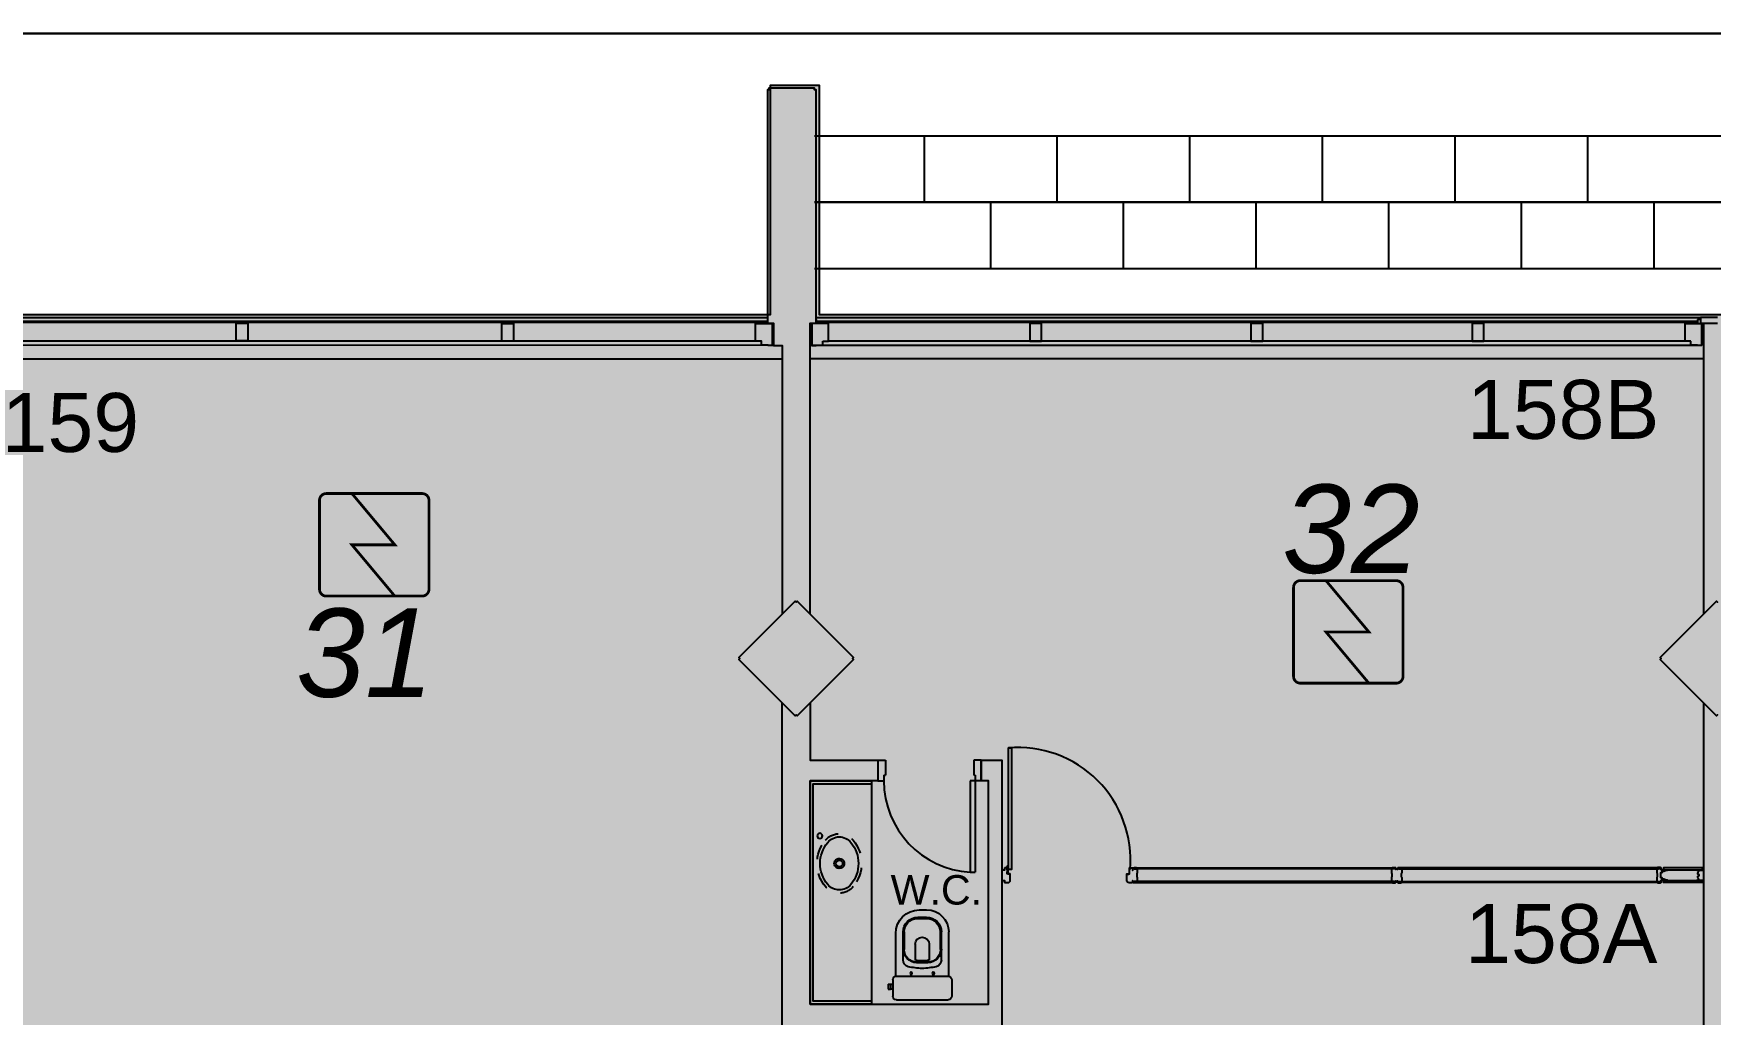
# Model space of a CAD drawing. Header units: metres. Extents: x -331 to 2982, y 362 to 2539.
# Drawn here: x 846.32 to 857.7, y 1633 to 1639.66 of the extents above; entities that cross this region are included whole.
import ezdxf

# ---------------------------------------------------------------- set-up
doc = ezdxf.new("R2010")
doc.units = ezdxf.units.M
doc.linetypes.add('XR_BL2_3 PAV$0$CONTINUOUS', pattern=[0])
doc.linetypes.add('XR_BL2_3 PAV$0$HIDDEN', pattern=[0.375, 0.25, -0.125])
doc.layers.get('0').update_dxf_attribs({"color": 251})
doc.layers.add('_salas', color=251, linetype='Continuous', plot=False)
for name, color, linetype in [('ALV', 251, 'Continuous'), ('CX', 251, 'Continuous'), ('Det', 251, 'Continuous'), ('DET. FUMAÇA', 1, 'Continuous'), ('Detector_antigo', 84, 'Continuous'), ('Div', 251, 'Continuous'), ('Est', 251, 'Continuous'), ('Mob', 251, 'Continuous'), ('Texto_Salas', 251, 'Continuous'), ('vid', 251, 'Continuous'), ('Zlixo01', 251, 'Continuous')]:
    doc.layers.add(name, color=color, linetype=linetype)
doc.layers.add('Botoeira_antiga', color=74, linetype='Continuous', lineweight=30)
doc.styles.add('ARIAL', font='arial.ttf')
doc.styles.add('X3G_ENTITY_1416BAE9', font='arial.ttf', dxfattribs={"height": 0.6})
doc.styles.add('X3G_ENTITY_1421615E', font='arial.ttf', dxfattribs={"height": 0.4})
doc.styles.add('X3G_ENTITY_14227B9E', font='arial.ttf', dxfattribs={"height": 0.4})
doc.styles.add('X3G_ENTITY_14227BA0', font='arial.ttf', dxfattribs={"height": 0.4})

# ---------------------------------------------------------------- blocks, each defined once
blk = doc.blocks.new('XR_BL2_3 PAV$0$VOG13')
at = {"layer": 'Mob'}
for p, q in [((-23, -8.8), (-21.5, -8.8)), ((-23, -12.2), (-23, -8.8)), ((-21.5, -12.2), (-21.5, -8.8)), ((-21.5, -9), (-20, -9)), ((-20, -15), (-20, -4)), ((-17.5, -1.5), (17.5, -1.5)), ((20, -15), (20, -4)), ((-23, -12.2), (-21.5, -12.2)), ((-21.5, -12), (-20, -12)), ((-18, -17.4), (-18, -46.5)), ((-17.5, -17.5), (17.5, -17.5)), ((18, -17.4), (18, -47.5)), ((-13, -28.6), (-13, -35.9)), ((-4.8, -39.2), (-4.8, -28.6)), ((-3.8, -26.7), (3.8, -26.7)), ((-3.8, -27.1), (3.8, -27.1)), ((4.8, -39.2), (4.8, -28.6)), ((13, -28.6), (13, -35.9)), ((-13, -35.9), (-13, -47.5)), ((-12.2, -47.6), (-12.2, -35.6)), ((12.2, -47.6), (12.2, -35.6)), ((13, -35.9), (13, -47.5)), ((-3.3, -56.6), (3.2, -56.6)), ((-3, -57.5), (3, -57.5)), ((-2, -62.5), (3, -62.5))]:
    blk.add_line(p, q, dxfattribs=at)
for centre in [(-7.5, -19.4), (7.5, -19.4)]:
    blk.add_circle(centre, 0.75, dxfattribs=at)
for centre, radius, start, end in [((-17.5, -4), 2.5, 90, 180), ((17.5, -4), 2.5, 0, 90), ((-17.5, -15), 2.5, 180, 270), ((5.6, -107.1), 84.6, 93.7724, 100.2788), ((-5.6, -107.1), 84.6, 79.7212, 86.2276), ((17.5, -15), 2.5, 270, 0), ((-7.8, -28.7), 5.19, 109.3784, 179.5279), ((-3.8, -35.9), 9.2, 90, 180), ((-3.8, -35.6), 8.5, 90, 180), ((-0.9, -40.3), 12.4, 85.9075, 108.4979), ((0.9, -40.3), 12.4, 71.5021, 94.0925), ((3.8, -35.9), 9.2, 0, 90), ((3.8, -35.6), 8.5, 0, 90), ((7.8, -28.7), 5.19, 0.4721, 70.6216), ((0, -39.2), 4.8, 180, 0), ((-2, -46.5), 16, 180, 270), ((-3, -47.5), 10, 180, 270), ((-3.3, -47.6), 9, 180, 270), ((3, -47.5), 10, 270, 0), ((3, -47.5), 15, 270, 0), ((3.2, -47.6), 9, 270, 0)]:
    blk.add_arc(centre, radius, start, end, dxfattribs=at)
blk = doc.blocks.new('XR_BL2_3 PAV$0$CUB_EMB_L5917')
at = {"layer": 'Mob', "linetype": 'XR_BL2_3 PAV$0$HIDDEN', "ltscale": 0.05}
for points in [[(0.157, 0.292, 0.358975), (-0.157, 0.292)], [(-0.157, 0.292, 0.471699), (-0.157, 0.103)], [(0.157, 0.103, 0.472393), (0.157, 0.292)], [(-0.157, 0.103, 0.359179), (0.157, 0.103)]]:
    blk.add_lwpolyline(points, format="xyb", dxfattribs=at)
at = {"layer": 'Mob'}
for points in [[(-0.143, 0.276, 0.471701), (-0.143, 0.119)], [(0.143, 0.276, 0.358974), (-0.143, 0.276)], [(0.143, 0.119, 0.472527), (0.143, 0.276)], [(-0.143, 0.119, 0.359169), (0.143, 0.119)], [(0, 0.22, 1), (0, 0.175)], [(0, 0.175, 1), (0, 0.22)]]:
    blk.add_lwpolyline(points, format="xyb", dxfattribs=at)
blk.add_lwpolyline([(0.034, 0.198, 1.732057), (-0.017, 0.168, 0.577348)], format="xyb", close=True, dxfattribs=at)
blk.add_circle((0.187, 0.065), 0.0175, dxfattribs=at)
blk = doc.blocks.new('Detector de fumaça')
at = {"layer": 'DET. FUMAÇA', "linetype": 'Continuous', "lineweight": 15, "const_width": 0.0187}
blk.add_lwpolyline([(774.599, 539.816), (775.249, 539.816, -0.414214), (775.296, 539.769), (775.296, 539.167, -0.414214), (775.249, 539.12), (774.599, 539.12, -0.414214), (774.553, 539.167), (774.553, 539.769, -0.414214)], format="xyb", close=True, dxfattribs=at)
blk.add_lwpolyline([(774.773, 539.816), (775.064, 539.468), (774.773, 539.468), (775.064, 539.12)], dxfattribs=at)

msp = doc.modelspace()

# ---------------------------------------------------------------- hatches: boundary and pattern name
at = {"layer": '_salas', "transparency": 33554559}
h = msp.add_hatch(color=256, dxfattribs=at)
h.dxf.hatch_style = 1
h.paths.add_polyline_path([(870.379, 1637.729), (851.629, 1637.729), (851.629, 1639.284), (851.299, 1639.284), (851.299, 1637.729), (840.564, 1637.729), (840.564, 1639.284), (840.234, 1639.284), (840.234, 1637.729), (765.239, 1637.729), (765.239, 1626.38), (765.429, 1626.38), (765.429, 1626.577), (765.615, 1626.764), (769.35, 1626.765), (769.383, 1626.773), (769.434, 1626.814), (770.192, 1627.57), (770.205, 1627.583), (770.229, 1627.574), (771.624, 1627.574), (773.019, 1627.574), (773.043, 1627.583), (773.056, 1627.57), (773.814, 1626.814), (773.866, 1626.773), (773.898, 1626.765), (777.527, 1626.765), (777.867, 1626.425), (777.881, 1626.425), (778.221, 1626.765), (781.85, 1626.765), (781.882, 1626.773), (781.934, 1626.814), (782.692, 1627.57), (782.705, 1627.583), (782.729, 1627.574), (784.124, 1627.574), (785.519, 1627.574), (785.543, 1627.583), (785.556, 1627.57), (786.314, 1626.814), (786.365, 1626.773), (786.398, 1626.765), (790.027, 1626.765), (790.367, 1626.425), (790.374, 1626.432), (790.721, 1626.765), (794.35, 1626.765), (794.382, 1626.773), (794.434, 1626.814), (795.191, 1627.57), (795.205, 1627.583), (795.229, 1627.574), (796.624, 1627.574), (798.019, 1627.574), (798.043, 1627.583), (798.056, 1627.57), (798.814, 1626.814), (798.865, 1626.773), (798.898, 1626.765), (802.527, 1626.765), (802.867, 1626.425), (802.874, 1626.432), (803.221, 1626.765), (806.85, 1626.765), (806.882, 1626.773), (806.934, 1626.814), (807.691, 1627.57), (807.705, 1627.583), (807.729, 1627.574), (809.124, 1627.574), (810.519, 1627.574), (810.543, 1627.583), (810.556, 1627.57), (811.314, 1626.814), (811.365, 1626.773), (811.398, 1626.765), (815.027, 1626.765), (815.367, 1626.425), (815.374, 1626.432), (815.721, 1626.765), (819.35, 1626.765), (819.382, 1626.773), (819.434, 1626.814), (820.191, 1627.57), (820.204, 1627.583), (820.229, 1627.574), (821.624, 1627.574), (823.019, 1627.574), (823.043, 1627.583), (823.056, 1627.57), (823.814, 1626.814), (823.865, 1626.773), (823.898, 1626.765), (827.528, 1626.765), (827.867, 1626.425), (827.874, 1626.432), (828.221, 1626.765), (831.85, 1626.765), (831.883, 1626.773), (831.935, 1626.814), (832.692, 1627.57), (832.705, 1627.583), (832.729, 1627.574), (834.124, 1627.574), (835.519, 1627.574), (835.544, 1627.583), (835.557, 1627.57), (836.314, 1626.814), (836.366, 1626.773), (836.398, 1626.765), (840.042, 1626.765), (840.374, 1626.432), (840.756, 1626.814), (840.474, 1627.096), (840.474, 1628.054), (841.234, 1628.054), (841.234, 1629.894), (849.608, 1629.894), (849.608, 1626.814), (849.748, 1626.814), (849.748, 1627.574), (851.494, 1627.574), (852.889, 1627.574), (852.913, 1627.583), (852.926, 1627.57), (853.684, 1626.814), (853.736, 1626.773), (853.768, 1626.765), (857.397, 1626.765), (857.737, 1626.425), (857.744, 1626.432), (858.091, 1626.765), (861.72, 1626.765), (861.752, 1626.773), (861.804, 1626.814), (862.562, 1627.57), (862.575, 1627.583), (862.599, 1627.574), (863.994, 1627.574), (865.389, 1627.574), (865.413, 1627.583), (865.426, 1627.57), (866.184, 1626.814), (866.235, 1626.773), (866.268, 1626.765), (870.003, 1626.764), (870.189, 1626.577), (870.189, 1626.38), (870.379, 1626.38), (870.379, 1626.38)])
h = msp.add_hatch(color=256, dxfattribs=at)
h.dxf.hatch_style = 1
h.paths.add_polyline_path([(870.399, 1637.749), (851.649, 1637.749), (851.649, 1639.304), (851.319, 1639.304), (851.319, 1637.749), (840.584, 1637.749), (840.584, 1639.304), (840.254, 1639.304), (840.254, 1637.749), (765.259, 1637.749), (765.259, 1626.4), (765.449, 1626.4), (765.449, 1626.597), (765.635, 1626.784), (769.37, 1626.785), (769.403, 1626.793), (769.454, 1626.834), (770.212, 1627.59), (770.225, 1627.603), (770.249, 1627.594), (771.644, 1627.594), (773.039, 1627.594), (773.063, 1627.603), (773.076, 1627.59), (773.834, 1626.834), (773.886, 1626.793), (773.918, 1626.785), (777.547, 1626.785), (777.887, 1626.445), (777.894, 1626.452), (778.241, 1626.785), (781.87, 1626.785), (781.902, 1626.793), (781.954, 1626.834), (782.712, 1627.59), (782.725, 1627.603), (782.749, 1627.594), (784.144, 1627.594), (785.539, 1627.594), (785.563, 1627.603), (785.576, 1627.59), (786.334, 1626.834), (786.385, 1626.793), (786.418, 1626.785), (790.047, 1626.785), (790.387, 1626.445), (790.394, 1626.452), (790.741, 1626.785), (794.37, 1626.785), (794.402, 1626.793), (794.454, 1626.834), (795.211, 1627.59), (795.225, 1627.603), (795.249, 1627.594), (796.644, 1627.594), (798.039, 1627.594), (798.063, 1627.603), (798.076, 1627.59), (798.834, 1626.834), (798.885, 1626.793), (798.918, 1626.785), (802.547, 1626.785), (802.887, 1626.445), (802.894, 1626.452), (803.241, 1626.785), (806.87, 1626.785), (806.902, 1626.793), (806.954, 1626.834), (807.711, 1627.59), (807.725, 1627.603), (807.749, 1627.594), (809.144, 1627.594), (810.539, 1627.594), (810.563, 1627.603), (810.576, 1627.59), (811.334, 1626.834), (811.385, 1626.793), (811.418, 1626.785), (815.047, 1626.785), (815.387, 1626.445), (815.394, 1626.452), (815.741, 1626.785), (819.37, 1626.785), (819.402, 1626.793), (819.454, 1626.834), (820.211, 1627.59), (820.224, 1627.603), (820.249, 1627.594), (821.644, 1627.594), (823.039, 1627.594), (823.063, 1627.603), (823.076, 1627.59), (823.834, 1626.834), (823.885, 1626.793), (823.918, 1626.785), (827.548, 1626.785), (827.887, 1626.445), (827.894, 1626.452), (828.241, 1626.785), (831.87, 1626.785), (831.903, 1626.793), (831.955, 1626.834), (832.712, 1627.59), (832.725, 1627.603), (832.749, 1627.594), (834.144, 1627.594), (835.539, 1627.594), (835.564, 1627.603), (835.577, 1627.59), (836.334, 1626.834), (836.386, 1626.793), (836.418, 1626.785), (840.062, 1626.785), (840.394, 1626.452), (840.776, 1626.834), (840.494, 1627.116), (840.494, 1628.074), (841.254, 1628.074), (841.254, 1629.914), (849.628, 1629.914), (849.628, 1626.834), (849.768, 1626.834), (849.768, 1627.594), (851.514, 1627.594), (852.909, 1627.594), (852.933, 1627.603), (852.946, 1627.59), (853.704, 1626.834), (853.756, 1626.793), (853.788, 1626.785), (857.417, 1626.785), (857.757, 1626.445), (857.764, 1626.452), (858.111, 1626.785), (861.74, 1626.785), (861.772, 1626.793), (861.824, 1626.834), (862.582, 1627.59), (862.595, 1627.603), (862.619, 1627.594), (864.014, 1627.594), (865.409, 1627.594), (865.433, 1627.603), (865.446, 1627.59), (866.204, 1626.834), (866.255, 1626.793), (866.288, 1626.785), (870.023, 1626.784), (870.209, 1626.597), (870.209, 1626.4), (870.399, 1626.4), (870.399, 1626.4)])

# ---------------------------------------------------------------- linework, layer by layer
at = {"color": 251, "true_color": 0x606060}
msp.add_lwpolyline([(840.584, 1637.749), (851.319, 1637.749), (851.319, 1639.304), (851.649, 1639.304), (851.649, 1637.749), (870.399, 1637.749)], dxfattribs=at)
at = {"layer": 'ALV', "color": 251}
for points in [[(851.589, 1635.715), (851.589, 1637.689), (851.629, 1637.689), (851.629, 1639.274), (851.619, 1639.274), (851.619, 1639.284), (851.309, 1639.284), (851.309, 1639.274), (851.299, 1639.274), (851.299, 1637.689), (851.339, 1637.689), (851.339, 1637.539), (851.399, 1637.539), (851.399, 1635.715)], [(851.399, 1631.414), (851.399, 1635.113)], [(851.589, 1635.113), (851.589, 1634.724), (852.049, 1634.724), (852.049, 1634.584), (851.589, 1634.584), (851.589, 1633.069), (852.799, 1633.069), (852.799, 1634.584), (852.749, 1634.584), (852.749, 1634.724), (852.889, 1634.724), (852.889, 1631.274)]]:
    msp.add_lwpolyline(points, dxfattribs=at)
at = {"layer": 'Botoeira_antiga'}
msp.add_lwpolyline([(873.426, 1619.615), (873.438, 1638.755, 0.414214), (872.538, 1639.655), (763.393, 1639.655, 0.414214), (762.493, 1638.755), (762.48, 1619.615, 0.414214), (763.38, 1618.715), (872.526, 1618.715, 0.414214)], format="xyb", close=True, dxfattribs=at)
at = {"layer": 'CX', "color": 251}
for p, q in [((840.564, 1637.729), (851.299, 1637.729)), ((847.694, 1637.689), (847.774, 1637.689)), ((847.694, 1637.569), (847.694, 1637.689)), ((847.774, 1637.689), (847.774, 1637.569)), ((849.497, 1637.688), (849.577, 1637.688)), ((849.497, 1637.568), (849.497, 1637.688)), ((849.577, 1637.688), (849.577, 1637.568)), ((851.334, 1637.539), (851.334, 1637.685)), ((851.334, 1637.685), (851.334, 1637.539)), ((851.635, 1637.688), (851.599, 1637.688)), ((851.599, 1637.688), (851.599, 1637.539)), ((851.599, 1637.685), (851.599, 1637.539)), ((851.599, 1637.539), (851.599, 1637.685)), ((851.629, 1637.729), (857.629, 1637.729)), ((851.714, 1637.688), (851.635, 1637.688)), ((851.714, 1637.568), (851.714, 1637.688)), ((853.159, 1637.688), (853.079, 1637.688)), ((853.079, 1637.688), (853.079, 1637.568)), ((853.159, 1637.568), (853.159, 1637.688)), ((854.659, 1637.688), (854.579, 1637.688)), ((854.579, 1637.688), (854.579, 1637.568)), ((854.659, 1637.568), (854.659, 1637.688)), ((856.159, 1637.688), (856.079, 1637.688)), ((856.079, 1637.688), (856.079, 1637.568)), ((856.159, 1637.568), (856.159, 1637.688)), ((857.524, 1637.688), (857.603, 1637.688)), ((857.524, 1637.568), (857.524, 1637.688)), ((857.603, 1637.688), (857.639, 1637.688)), ((857.639, 1637.688), (857.639, 1637.539)), ((857.639, 1637.539), (857.639, 1637.685)), ((857.639, 1637.685), (857.639, 1637.539)), ((847.774, 1637.569), (847.694, 1637.569)), ((849.577, 1637.568), (849.497, 1637.568)), ((851.599, 1637.539), (851.629, 1637.539)), ((851.629, 1637.539), (851.629, 1637.54)), ((851.629, 1637.54), (851.674, 1637.54)), ((851.674, 1637.54), (851.674, 1637.568)), ((851.674, 1637.568), (851.714, 1637.568)), ((853.079, 1637.568), (853.159, 1637.568)), ((854.579, 1637.568), (854.659, 1637.568)), ((856.079, 1637.568), (856.159, 1637.568)), ((857.564, 1637.568), (857.524, 1637.568)), ((857.564, 1637.54), (857.564, 1637.568)), ((857.609, 1637.54), (857.564, 1637.54)), ((857.609, 1637.539), (857.609, 1637.54)), ((857.639, 1637.539), (857.609, 1637.539)), ((845.982, 1637.449), (851.399, 1637.449)), ((857.649, 1637.449), (851.589, 1637.449)), ((852.049, 1634.724), (852.099, 1634.724)), ((852.049, 1634.724), (852.049, 1634.584)), ((852.099, 1634.724), (852.099, 1634.624)), ((852.749, 1634.724), (852.699, 1634.724)), ((852.699, 1634.724), (852.699, 1634.624)), ((852.749, 1634.724), (852.749, 1634.584)), ((852.049, 1634.584), (852.089, 1634.584)), ((852.089, 1634.624), (852.089, 1634.584)), ((852.089, 1634.624), (852.099, 1634.624)), ((852.709, 1634.584), (852.674, 1634.584)), ((852.674, 1634.584), (852.674, 1633.965)), ((852.709, 1634.624), (852.699, 1634.624)), ((852.709, 1634.624), (852.709, 1634.584)), ((852.749, 1634.584), (852.709, 1634.584)), ((852.709, 1634.584), (852.709, 1633.965)), ((852.674, 1633.965), (852.709, 1633.965))]:
    msp.add_line(p, q, dxfattribs=at)
at = {"layer": 'CX', "color": 251, "linetype": 'ByBlock', "ltscale": 0.1}
for p, q in [((851.629, 1637.714), (851.629, 1637.688)), ((857.629, 1637.714), (857.609, 1637.714)), ((857.609, 1637.714), (857.609, 1637.688)), ((857.744, 1637.729), (857.629, 1637.729)), ((857.629, 1637.729), (857.629, 1637.689)), ((857.629, 1637.689), (857.744, 1637.689))]:
    msp.add_line(p, q, dxfattribs=at)
at = {"layer": 'CX', "color": 251}
for points in [[(851.219, 1637.688), (851.298, 1637.688), (851.334, 1637.688), (851.334, 1637.539), (851.304, 1637.539), (851.304, 1637.54), (851.259, 1637.54), (851.259, 1637.568), (851.219, 1637.568)], [(852.954, 1634.808), (852.954, 1633.983), (852.934, 1633.983), (852.934, 1634.808)]]:
    msp.add_lwpolyline(points, close=True, dxfattribs=at)
at = {"layer": 'CX', "color": 251, "linetype": 'Continuous'}
msp.add_lwpolyline([(852.926, 1633.992, 0.414214), (852.924, 1633.994), (852.912, 1633.994, 0.414214), (852.907, 1633.989), (852.907, 1633.979), (852.889, 1633.979), (852.889, 1633.913), (852.889, 1633.909), (852.907, 1633.909), (852.907, 1633.899, 0.422579), (852.911, 1633.894), (852.93, 1633.894, 0.414214), (852.946, 1633.911), (852.946, 1633.951, 0.414214), (852.944, 1633.953), (852.937, 1633.953), (852.938, 1633.951), (852.932, 1633.951), (852.934, 1633.953), (852.926, 1633.953), (852.926, 1633.965), (852.925, 1633.965), (852.925, 1633.966), (852.928, 1633.966), (852.928, 1633.977), (852.929, 1633.978), (852.929, 1633.964), (852.931, 1633.964), (852.931, 1633.994), (852.933, 1633.994), (852.933, 1633.996, 3.099483), (852.926, 1633.995, -0.294496), (852.927, 1633.993), (852.927, 1633.981), (852.925, 1633.981), (852.925, 1633.981), (852.926, 1633.981), (852.926, 1633.992)], format="xyb", close=True, dxfattribs=at)
at = {"layer": 'CX', "color": 251}
for points in [[(853.777, 1633.9), (853.777, 1633.907), (853.776, 1633.907), (853.776, 1633.898, -0.422579), (853.771, 1633.893), (853.753, 1633.893, -0.414214), (853.736, 1633.909), (853.736, 1633.951, -0.414214), (853.738, 1633.953), (853.746, 1633.953), (853.744, 1633.951), (853.75, 1633.951), (853.749, 1633.953), (853.756, 1633.953), (853.756, 1633.993, -0.414214), (853.758, 1633.995), (853.771, 1633.995, -0.414214), (853.776, 1633.99), (853.776, 1633.979), (853.777, 1633.979), (853.777, 1633.989, -0.439162), (853.783, 1633.995), (853.801, 1633.995, -0.414214), (853.802, 1633.994), (853.802, 1633.994), (853.787, 1633.994), (853.787, 1633.987), (853.802, 1633.987, -0.322891), (853.808, 1633.981), (853.808, 1633.961, -0.13729), (853.807, 1633.958), (853.806, 1633.956, 0.13729), (853.805, 1633.953), (853.805, 1633.944), (853.805, 1633.935, 0.13729), (853.806, 1633.933), (853.807, 1633.93, -0.13729), (853.808, 1633.928), (853.808, 1633.907, -0.322891), (853.802, 1633.902), (853.787, 1633.902), (853.787, 1633.895), (853.802, 1633.895), (853.802, 1633.894, -0.414214), (853.801, 1633.893), (853.783, 1633.893, -0.439162)], [(855.57, 1633.986), (855.566, 1633.986, 0.414214), (855.563, 1633.983), (855.563, 1633.989, 0.439162), (855.557, 1633.995), (855.539, 1633.995, 0.414214), (855.538, 1633.994), (855.538, 1633.994), (855.553, 1633.994), (855.553, 1633.987), (855.538, 1633.987, 0.322891), (855.533, 1633.981), (855.533, 1633.961, 0.13729), (855.533, 1633.958), (855.535, 1633.956, -0.13729), (855.536, 1633.953), (855.536, 1633.944), (855.536, 1633.935, -0.13729), (855.535, 1633.933), (855.533, 1633.93, 0.13729), (855.533, 1633.928), (855.533, 1633.907, 0.322891), (855.538, 1633.902), (855.553, 1633.902), (855.553, 1633.895), (855.538, 1633.895), (855.538, 1633.894, 0.414214), (855.539, 1633.893), (855.557, 1633.893, 0.439162), (855.563, 1633.9), (855.563, 1633.905, 0.414214), (855.566, 1633.902), (855.57, 1633.902, 0.414214), (855.573, 1633.905), (855.573, 1633.9, 0.439162), (855.579, 1633.893), (855.597, 1633.893, 0.414214), (855.598, 1633.894), (855.598, 1633.895), (855.583, 1633.895), (855.583, 1633.902), (855.598, 1633.902, 0.322891), (855.604, 1633.907), (855.604, 1633.928, 0.13729), (855.603, 1633.93), (855.601, 1633.933, -0.13729), (855.601, 1633.935), (855.601, 1633.944), (855.601, 1633.953, -0.13729), (855.601, 1633.956), (855.603, 1633.958, 0.13729), (855.604, 1633.961), (855.604, 1633.981, 0.322891), (855.598, 1633.987), (855.583, 1633.987), (855.583, 1633.994), (855.598, 1633.994), (855.598, 1633.994, 0.414214), (855.597, 1633.995), (855.579, 1633.995, 0.439162), (855.573, 1633.989), (855.573, 1633.983, 0.414214)], [(857.61, 1633.956), (857.612, 1633.967, -0.194954), (857.613, 1633.968), (857.615, 1633.969, 0.387702), (857.615, 1633.972), (857.614, 1633.975), (857.614, 1633.975), (857.616, 1633.971), (857.617, 1633.971), (857.617, 1633.978), (857.605, 1633.978), (857.605, 1633.979), (857.649, 1633.979), (857.649, 1633.909), (857.605, 1633.909), (857.605, 1633.911), (857.617, 1633.911), (857.617, 1633.917), (857.616, 1633.918), (857.614, 1633.914), (857.614, 1633.914), (857.615, 1633.917, 0.387702), (857.615, 1633.92), (857.613, 1633.921, -0.194954), (857.612, 1633.922), (857.61, 1633.932, -0.268551), (857.611, 1633.937), (857.619, 1633.942), (857.619, 1633.946), (857.611, 1633.952, -0.268551)]]:
    msp.add_lwpolyline(points, format="xyb", close=True, dxfattribs=at)
at = {"layer": 'CX', "color": 251, "linetype": 'XR_BL2_3 PAV$0$CONTINUOUS'}
msp.add_lwpolyline([(857.339, 1633.893), (857.357, 1633.893, 0.420879), (857.363, 1633.9), (857.363, 1633.91), (857.383, 1633.91), (857.383, 1633.915), (857.388, 1633.915), (857.388, 1633.913, 0.414214), (857.391, 1633.91), (857.4, 1633.91), (857.406, 1633.91), (857.406, 1633.911), (857.4, 1633.911), (857.391, 1633.911, -0.414214), (857.389, 1633.913), (857.389, 1633.915, 0.414214), (857.388, 1633.916), (857.381, 1633.917, -0.212526), (857.379, 1633.918), (857.379, 1633.919), (857.378, 1633.918), (857.379, 1633.917, 0.204506), (857.38, 1633.916), (857.381, 1633.916), (857.381, 1633.911), (857.368, 1633.911), (857.368, 1633.927), (857.359, 1633.927), (857.359, 1633.947), (857.359, 1633.962), (857.368, 1633.962), (857.368, 1633.978), (857.381, 1633.978), (857.381, 1633.973), (857.38, 1633.973, 0.204506), (857.379, 1633.972), (857.378, 1633.971), (857.379, 1633.97), (857.379, 1633.971, -0.212526), (857.381, 1633.972), (857.388, 1633.973, 0.414214), (857.389, 1633.974), (857.389, 1633.976, -0.414214), (857.391, 1633.978), (857.395, 1633.978), (857.406, 1633.978), (857.406, 1633.979), (857.395, 1633.979), (857.391, 1633.979, 0.414214), (857.388, 1633.976), (857.388, 1633.974), (857.383, 1633.974), (857.383, 1633.98), (857.363, 1633.98), (857.363, 1633.989, 0.420879), (857.357, 1633.996), (857.339, 1633.996, 0.414214), (857.338, 1633.995), (857.338, 1633.994), (857.353, 1633.994), (857.353, 1633.987), (857.338, 1633.987, 0.322891), (857.332, 1633.982), (857.332, 1633.961, 0.13729), (857.333, 1633.959), (857.335, 1633.956, -0.13729), (857.335, 1633.954), (857.335, 1633.944), (857.335, 1633.935, -0.13729), (857.335, 1633.933), (857.333, 1633.93, 0.13729), (857.332, 1633.928), (857.332, 1633.907, 0.322891), (857.338, 1633.902), (857.353, 1633.902), (857.353, 1633.895), (857.338, 1633.895), (857.338, 1633.894, 0.414214)], format="xyb", close=True, dxfattribs=at)
at = {"layer": 'CX', "color": 251}
for centre, radius, start, end in [((852.998, 1634.047), 0.764, 355.1728, 94.8354), ((852.709, 1634.584), 0.62, 180, 266.7638)]:
    msp.add_arc(centre, radius, start, end, dxfattribs=at)
at = {"layer": 'Det', "color": 251}
for p, q in [((851.619, 1638.961), (871.239, 1638.961)), ((852.364, 1638.511), (852.364, 1638.961)), ((853.264, 1638.511), (853.264, 1638.961)), ((854.164, 1638.511), (854.164, 1638.961)), ((855.064, 1638.511), (855.064, 1638.961)), ((855.964, 1638.511), (855.964, 1638.961)), ((856.864, 1638.511), (856.864, 1638.961)), ((851.619, 1638.511), (871.239, 1638.511)), ((851.784, 1638.511), (871.144, 1638.511)), ((851.989, 1638.511), (871.089, 1638.511)), ((852.334, 1638.511), (871.089, 1638.511)), ((852.389, 1638.511), (871.144, 1638.511)), ((852.814, 1638.061), (852.814, 1638.511)), ((853.714, 1638.061), (853.714, 1638.511)), ((854.614, 1638.061), (854.614, 1638.511)), ((855.514, 1638.061), (855.514, 1638.511)), ((856.414, 1638.061), (856.414, 1638.511)), ((857.314, 1638.061), (857.314, 1638.511)), ((851.619, 1638.061), (870.789, 1638.061)), ((852.119, 1638.061), (870.769, 1638.061)), ((852.464, 1638.061), (870.769, 1638.061)), ((852.519, 1638.061), (870.769, 1638.061))]:
    msp.add_line(p, q, dxfattribs=at)
msp.add_lwpolyline([(871.239, 1638.511), (851.619, 1638.511)], dxfattribs=at)
at = {"layer": 'Div', "color": 251, "linetype": 'ByBlock'}
for points in [[(857.378, 1633.98), (857.643, 1633.98), (857.643, 1633.995), (857.378, 1633.995)], [(857.378, 1633.909), (857.643, 1633.909), (857.643, 1633.894), (857.378, 1633.894)]]:
    msp.add_lwpolyline(points, close=True, dxfattribs=at)
at = {"layer": 'Est', "color": 251}
for points in [[(851.494, 1635.032), (851.494, 1635.032), (851.487, 1635.025), (851.105, 1635.407), (851.112, 1635.414), (851.105, 1635.421), (851.487, 1635.803), (851.494, 1635.796), (851.494, 1635.796)], [(851.494, 1635.032), (851.494, 1635.032), (851.501, 1635.025), (851.883, 1635.407), (851.876, 1635.414), (851.883, 1635.421), (851.501, 1635.803), (851.494, 1635.796), (851.494, 1635.796)], [(857.744, 1635.032), (857.744, 1635.032), (857.737, 1635.025), (857.355, 1635.407), (857.362, 1635.414), (857.355, 1635.421), (857.737, 1635.803), (857.744, 1635.796), (857.744, 1635.796)]]:
    msp.add_lwpolyline(points, dxfattribs=at)
at = {"layer": 'Mob', "color": 251}
for points in [[(852.004, 1633.069), (852.004, 1633.069), (851.589, 1633.069), (851.589, 1634.584), (852.004, 1634.584), (852.004, 1633.069)], [(852.004, 1633.089), (851.609, 1633.089), (851.609, 1634.564), (852.004, 1634.564)]]:
    msp.add_lwpolyline(points, dxfattribs=at)
at = {"layer": 'vid', "color": 251}
for p, q in [((840.564, 1637.704), (851.299, 1637.704)), ((851.299, 1637.694), (840.564, 1637.694)), ((857.649, 1637.689), (857.649, 1635.715)), ((851.219, 1637.568), (845.972, 1637.568)), ((851.304, 1637.539), (845.982, 1637.54)), ((857.609, 1637.539), (851.589, 1637.539)), ((857.524, 1637.568), (851.714, 1637.568)), ((857.649, 1635.113), (857.649, 1627.115))]:
    msp.add_line(p, q, dxfattribs=at)
msp.add_lwpolyline([(857.609, 1637.694), (851.629, 1637.694), (851.629, 1637.704), (857.609, 1637.704)], dxfattribs=at)
for points in [[(853.79, 1633.994), (855.553, 1633.994), (855.553, 1633.987), (853.79, 1633.987)], [(857.344, 1633.994), (855.583, 1633.994), (855.583, 1633.987), (857.344, 1633.987)], [(853.79, 1633.895), (855.553, 1633.895), (855.553, 1633.902), (853.79, 1633.902)], [(857.344, 1633.895), (855.583, 1633.895), (855.583, 1633.902), (857.344, 1633.902)]]:
    msp.add_lwpolyline(points, close=True, dxfattribs=at)

# ---------------------------------------------------------------- block references
at = {"layer": 'DET. FUMAÇA', "linetype": 'Continuous', "lineweight": 0}
for p in [(73.707, 1096.718), (80.315, 1096.127)]:
    msp.add_blockref('Detector de fumaça', p, dxfattribs=at)
at = {"layer": 'Zlixo01', "color": 251, "xscale": -1, "rotation": 270}
msp.add_blockref('XR_BL2_3 PAV$0$CUB_EMB_L5917', (851.589, 1634.024), dxfattribs=at)
at = {"layer": 'Zlixo01', "color": 251, "xscale": -0.01000000000021828, "yscale": 0.01000000000021828, "zscale": 0.01000000000021828, "rotation": 180}
msp.add_blockref('XR_BL2_3 PAV$0$VOG13', (852.349, 1633.084), dxfattribs=at)

# ---------------------------------------------------------------- texts
at = {"layer": 'Detector_antigo', "linetype": 'Continuous', "lineweight": 0, "char_height": 0.6, "attachment_point": 1, "style": 'X3G_ENTITY_1416BAE9'}
for s, insert in [('{\\fArial|b0|i1|c0|p34;32}', (854.792, 1636.595)), ('{\\fArial|b0|i1|c0|p34;31}', (848.102, 1635.754))]:
    msp.add_mtext_dynamic_manual_height_columns(s, width=13.3188, gutter_width=2.5, heights=[0], dxfattribs=dict(at, insert=insert))
at = {"layer": 'Texto_Salas', "color": 251}
for s, style, p in [('158B', 'X3G_ENTITY_14227BA0', (856.045, 1636.905)), ('159', 'X3G_ENTITY_1421615E', (846.104, 1636.816)), ('158A', 'X3G_ENTITY_14227B9E', (856.032, 1633.348))]:
    msp.add_text(s, height=0.4, dxfattribs=dict(at, style=style)).set_placement(p)
at = {"layer": 'Texto_Salas', "color": 251, "insert": (852.445, 1633.945), "char_height": 0.2, "width": 2.2626, "attachment_point": 2, "style": 'ARIAL'}
msp.add_mtext('W.C.', dxfattribs=at)

doc.saveas('drawing.dxf')
